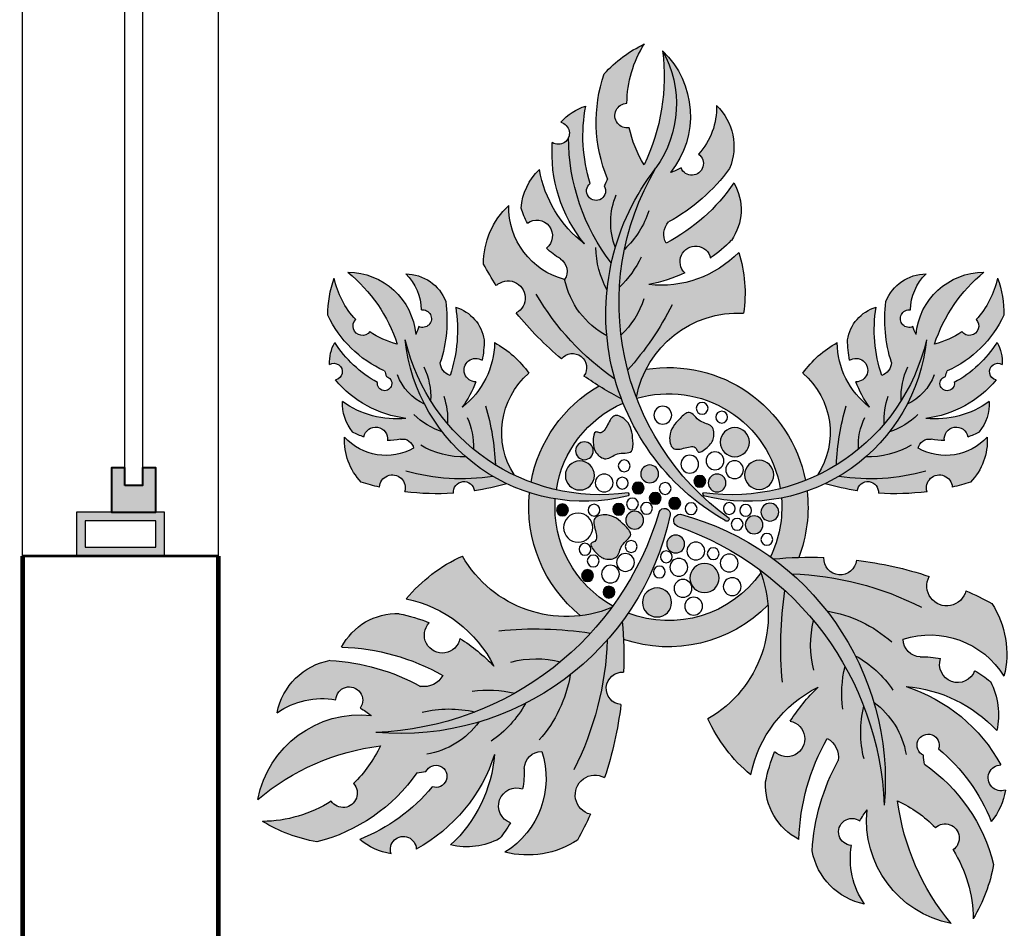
# Model space of a CAD drawing. Header units: feet. Extents: x 109753 to 150441, y 47761 to 75080.
# Drawn here: x 126237.03 to 126282.56, y 49076.53 to 49118.24 of the extents above; entities that cross this region are included whole.
import ezdxf

# ---------------------------------------------------------------- set-up
doc = ezdxf.new("R2010")
doc.units = ezdxf.units.FT
doc.header["$LTSCALE"] = 50
doc.header["$MEASUREMENT"] = 0
doc.header["$PDMODE"] = 3
doc.header["$PDSIZE"] = -10
doc.linetypes.add('ACAD_ISO04W100', pattern=[30, 24, -3, 0, -3])
for name, color, linetype, lineweight in [('DIMENSION', 5, 'Continuous', 15), ('WALL', 1, 'Continuous', 60), ('WINDOW', 197, 'Continuous', 25)]:
    doc.layers.add(name, color=color, linetype=linetype, lineweight=lineweight)
doc.styles.add('TIMES', font='arial.ttf')
doc.dimstyles.new("1-8'", dxfattribs={"dimtxt": 6, "dimasz": 3, "dimexe": 2, "dimexo": 1, "dimgap": 2, "dimtad": 1, "dimdec": 0, "dimzin": 3, "dimdsep": 46, "dimlunit": 4, "dimtxsty": 'TIMES', "dimblk": 'ARCHTICK', "dimcen": 8, "dimdle": 2, "dimclrt": 7, "dimadec": 0, "dimazin": 0, "dimtfac": 1, "dimtdec": 0, "dimtix": 1, "dimtmove": 0, "dimatfit": 3, "dimfxl": 2, "dimfxlon": 1, "dimarcsym": 0})

# ---------------------------------------------------------------- blocks, each defined once
blk = doc.blocks.new('_ArchTick')
at = {"color": 0, "linetype": 'ByBlock', "const_width": 0.15}
blk.add_lwpolyline([(-0.5, -0.5), (0.5, 0.5)], dxfattribs=at)
blk = doc.blocks.new('*D1194')
at = {"layer": 'Defpoints', "color": 0, "transparency": 16777216}
for p in [(126171.155, 49283.392), (126237.155, 49283.392), (126237.155, 49067.274)]:
    blk.add_point(p, dxfattribs=at)
at = {"layer": 'DIMENSION', "color": 0, "lineweight": -2, "transparency": 16777216}
for p, q in [((126171.155, 49065.274), (126171.155, 49285.392)), ((126173.155, 49283.392), (126169.155, 49283.392)), ((126173.155, 49067.274), (126169.155, 49067.274))]:
    blk.add_line(p, q, dxfattribs=at)
at = {"layer": 'DIMENSION', "color": 0, "lineweight": -2, "transparency": 16777216, "xscale": 3, "yscale": 3, "zscale": 3}
for p, rotation in [((126171.155, 49283.392), 90), ((126171.155, 49067.274), 270)]:
    blk.add_blockref('_ArchTick', p, dxfattribs=dict(at, rotation=rotation))
at = {"layer": 'DIMENSION', "color": 7, "transparency": 16777216, "insert": (126166.091, 49175.333), "char_height": 6, "attachment_point": 5, "rotation": 90, "style": 'TIMES'}
blk.add_mtext('18\'-0"', dxfattribs=at)
blk = doc.blocks.new('*D1201')
at = {"layer": 'Defpoints', "color": 0, "transparency": 16777216}
for p in [(126153.155, 49988.747), (126237.155, 49988.747), (126237.155, 49058.274)]:
    blk.add_point(p, dxfattribs=at)
at = {"layer": 'DIMENSION', "color": 0, "lineweight": -2, "transparency": 16777216}
for p, q in [((126153.155, 49056.274), (126153.155, 49990.747)), ((126155.155, 49988.747), (126151.155, 49988.747)), ((126155.155, 49058.274), (126151.155, 49058.274))]:
    blk.add_line(p, q, dxfattribs=at)
at = {"layer": 'DIMENSION', "color": 0, "lineweight": -2, "transparency": 16777216, "xscale": 3, "yscale": 3, "zscale": 3}
for p, rotation in [((126153.155, 49988.747), 90), ((126153.155, 49058.274), 270)]:
    blk.add_blockref('_ArchTick', p, dxfattribs=dict(at, rotation=rotation))
at = {"layer": 'DIMENSION', "color": 7, "transparency": 16777216, "insert": (126148.091, 49523.51), "char_height": 6, "attachment_point": 5, "rotation": 90, "style": 'TIMES'}
blk.add_mtext('77\'-6"', dxfattribs=at)
blk = doc.blocks.new('WIN 4 FRAME')
at = {"true_color": 0x939598}
h = blk.add_hatch(color=252, dxfattribs=at)
h.dxf.hatch_style = 1
h.paths.add_polyline_path([(0, 4.05), (0, 0), (2.025, 0), (2.025, 2.025), (2.025, 2.025), (2.025, 4.05)])
h.paths.add_polyline_path([(1.62, 0.405), (0.405, 0.405), (0.405, 3.645), (1.62, 3.645)], flags=16)
at = {"lineweight": 18}
for points in [[(2.025, 0), (2.025, 4.05), (0, 4.05), (0, 0)], [(0.405, 3.645), (0.405, 0.405), (1.62, 0.405), (1.62, 3.645)]]:
    blk.add_lwpolyline(points, close=True, dxfattribs=at)
blk = doc.blocks.new('WIN IN FRAME 2')
at = {"true_color": 0x939598}
h = blk.add_hatch(color=252, dxfattribs=at)
h.dxf.hatch_style = 1
h.paths.add_polyline_path([(0, 2.025), (0, 0), (2.025, 0), (2.025, 0.607), (1.215, 0.607), (1.215, 1.417), (2.025, 1.417), (2.025, 2.025)])
blk.add_lwpolyline([(1.215, 1.417), (2.025, 1.417), (2.025, 2.025), (0, 2.025), (0, 0), (2.025, 0), (2.025, 0.608), (1.215, 0.607)], close=True)
blk = doc.blocks.new('*U1174')
blk.add_wipeout([(0, -0.2), (144, -0.2), (144, 9.2), (0, 9.2)]).dxf.layer = 'WINDOW'
at = {"layer": 'WINDOW', "color": 35, "lineweight": 5}
for p, q in [((144, 9), (0, 9)), ((144, 0), (0, 0))]:
    blk.add_line(p, q, dxfattribs=at)
at = {"layer": 'WINDOW', "color": 10, "lineweight": 35}
blk.add_line((144, 0), (144, 9), dxfattribs=at)
at = {"layer": 'WINDOW', "lineweight": 9}
blk.add_lwpolyline([(3.24, 3.488), (140.76, 3.488), (140.76, 4.298), (3.24, 4.298)], close=True, dxfattribs=at)
at = {"layer": 'WINDOW', "lineweight": 5, "xscale": -1}
for name, p in [('WIN 4 FRAME', (144, 2.475)), ('WIN IN FRAME 2', (141.975, 2.88))]:
    blk.add_blockref(name, p, dxfattribs=at)
blk = doc.blocks.new('Novo Cashepo')
at = {"lineweight": 5, "ltscale": 0.1}
h = blk.add_hatch(color=75, dxfattribs=at)
h.set_gradient(color1=(108, 164, 86), color2=(79, 120, 63), one_color=1, tint=0.36, name='CYLINDER')
h.paths.add_polyline_path([(0.2827, 0.4266, -0.314907), (0.2643, 0.3891, -0.122145), (0.2167, 0.5593, 0.291545), (0.1604, 0.4626, 0.043027), (0.1756, 0.4118, -1.339402), (0.202, 0.3602, 0.060072), (0.2488, 0.3031, -0.231117), (0.1355, 0.4506, 0.11449), (0.0635, 0.3561, -0.376746), (0.1502, 0.1049, 0.228124), (0.3602, 0.5016, -0.2613), (0.1736, 0.0872, 0.033062), (0.2588, 0.0848, -0.981895), (0.3134, 0.0893, 0.048855), (0.4361, 0.1168, -1.138233), (0.4978, 0.1407, 0.018864), (0.5414, 0.1623, 0.208979), (0.5618, 0.2847, -0.346636), (0.3922, 0.2224, -0.42625), (0.4225, 0.2519, 0.04537), (0.4552, 0.2547, -0.994855), (0.5125, 0.2753, 0.044381), (0.539, 0.2936, 0.18118), (0.5496, 0.3761, -0.18833), (0.3972, 0.3019, 0.191426), (0.5567, 0.4338, -1.174476), (0.5643, 0.4761, 0.140528), (0.5404, 0.529, -0.125367), (0.4517, 0.4068, -2.245001), (0.4262, 0.4175, -0.031976), (0.4282, 0.4328, 0.181425), (0.5443, 0.6013, 0.094503), (0.51, 0.6925, -0.138196), (0.476, 0.5769, -1.074478), (0.4463, 0.5393, -0.088291), (0.3828, 0.4942, -0.144087), (0.473, 0.7006, 0.388768), (0.3315, 0.5094, -0.041945), (0.3192, 0.5282, -1.340573), (0.3051, 0.5692, -0.196063), (0.327, 0.668, 0.307628), (0.2389, 0.5784, 0.111291)])
h = blk.add_hatch(color=75, dxfattribs=at)
h.set_gradient(color1=(108, 164, 86), color2=(102, 154, 81), one_color=1, tint=0.46, name='CYLINDER')
h.paths.add_polyline_path([(-0.0809, 0.1926, 0.033062), (-0.0785, 0.2778, -0.981895), (-0.0829, 0.3324, 0.048855), (-0.1105, 0.4551, -1.138233), (-0.1344, 0.5168, 0.018864), (-0.1559, 0.5604, 0.208979), (-0.2783, 0.5808, -0.346636), (-0.2161, 0.4112, -0.42625), (-0.2455, 0.4415, 0.04537), (-0.2484, 0.4742, -0.994855), (-0.269, 0.5315, 0.044381), (-0.2872, 0.5579, 0.18118), (-0.3697, 0.5686, -0.18833), (-0.2956, 0.4161, 0.191426), (-0.4275, 0.5757, -1.174476), (-0.4698, 0.5832, 0.140528), (-0.5227, 0.5593, -0.125367), (-0.4005, 0.4706, -2.245001), (-0.4112, 0.4452, -0.031976), (-0.4264, 0.4471, 0.181425), (-0.595, 0.5633, 0.094503), (-0.6862, 0.529, -0.138196), (-0.5706, 0.495, -1.074478), (-0.5329, 0.4652, -0.088291), (-0.4878, 0.4018, -0.144087), (-0.6943, 0.4919, 0.388768), (-0.503, 0.3504, -0.041945), (-0.5218, 0.3381, -1.340573), (-0.5628, 0.324, -0.196063), (-0.6617, 0.346, 0.307628), (-0.5721, 0.2579, 0.111291), (-0.4203, 0.3017, -0.314907), (-0.3828, 0.2833, -0.122145), (-0.553, 0.2356, 0.291545), (-0.4562, 0.1793, 0.043027), (-0.4055, 0.1946, -1.339402), (-0.3539, 0.2209, 0.060072), (-0.2968, 0.2677, -0.231117), (-0.4442, 0.1544, 0.11449), (-0.3498, 0.0824, -0.376746), (-0.0985, 0.1691, 0.228124), (-0.4952, 0.3792, -0.2613)])
h = blk.add_hatch(color=35, dxfattribs=at)
h.set_gradient(color1=(166, 115, 84), color2=(109, 75, 55), one_color=1, tint=0.32, name='INVCYLINDER')
h.paths.add_polyline_path([(0.3602, 0.5016, -0.309503), (0.0116, 0.0322, 0.812635), (0.0173, 0.012, 0.364481)])
h = blk.add_hatch(color=35, dxfattribs=at)
h.set_gradient(color1=(166, 115, 84), color2=(109, 75, 55), one_color=1, tint=0.32, name='INVCYLINDER')
h.paths.add_polyline_path([(-0.0186, 0.0079, 0.872708), (-0.0001, 0.0132, 0.378997), (-0.4952, 0.3792, -0.322151)])
h = blk.add_hatch(color=9, dxfattribs=at)
h.set_gradient(color1=(185, 193, 193), color2=(81, 92, 92), one_color=1, tint=0.34, name='CURVED')
h.paths.add_polyline_path([(0.1525, 0.1108, 0.06904), (0.1645, 0.1649, 0.288006), (-0.0787, 0.2226, -0.011646), (-0.0809, 0.1926, -0.009266), (-0.0709, 0.1786, -0.341204)])
h = blk.add_hatch(color=33, dxfattribs=at)
h.set_gradient(color1=(179, 165, 128), color2=(150, 134, 90), one_color=1, tint=0.47)
h.paths.add_polyline_path([(-0.0466, 0.1604, -1), (0.0024, 0.1604, -1)])
h = blk.add_hatch(color=9, dxfattribs=at)
h.set_gradient(color1=(185, 193, 193), color2=(81, 92, 92), one_color=1, tint=0.34, name='CURVED')
h.paths.add_polyline_path([(-0.0966, 0.1665, 0.00155), (-0.0985, 0.1691, 0.067559), (-0.151, 0.1827, 0.253608), (-0.2368, -0.0242, -0.036817), (-0.1935, -0.0138, -0.290631)])
h = blk.add_hatch(color=33, dxfattribs=at)
h.set_gradient(color1=(179, 165, 128), color2=(150, 134, 90), one_color=1, tint=0.47)
h.paths.add_polyline_path([(-0.113, 0.1431, 1), (-0.0932, 0.1431, 1)])
h = blk.add_hatch(color=33, dxfattribs=at)
h.set_gradient(color1=(179, 165, 128), color2=(150, 134, 90), one_color=1, tint=0.47)
h.paths.add_polyline_path([(0.0333, 0.1194, 1), (0.0824, 0.1194, 1)])
h = blk.add_hatch(color=33, dxfattribs=at)
h.set_gradient(color1=(179, 165, 128), color2=(150, 134, 90), one_color=1, tint=0.47)
h.paths.add_polyline_path([(-0.149, 0.1152, 1), (-0.1291, 0.1152, 1)])
h = blk.add_hatch(color=33, dxfattribs=at)
h.set_gradient(color1=(179, 165, 128), color2=(150, 134, 90), one_color=1, tint=0.47)
edge = h.paths.add_edge_path()
edge.add_spline(control_points=[(-0.126, 0.0391), (-0.128, 0.0314), (-0.132, 0.0156), (-0.099, 0.0101), (-0.0817, 0.025), (-0.0594, 0.0483), (-0.0851, 0.062), (-0.0856, 0.0869), (-0.1113, 0.0892), (-0.1235, 0.079), (-0.1379, 0.0613), (-0.1214, 0.0568), (-0.124, 0.0467), (-0.126, 0.0391)], knot_values=[0, 0, 0, 0, 0.020201, 0.040881, 0.075874, 0.093984, 0.117931, 0.138882, 0.158108, 0.177537, 0.194687, 0.200618, 0.219249, 0.219249, 0.219249, 0.219249], degree=3, periodic=0)
h = blk.add_hatch(color=9, dxfattribs=at)
h.set_gradient(color1=(185, 193, 193), color2=(81, 92, 92), one_color=1, tint=0.34, name='CURVED')
h.paths.add_polyline_path([(0.1736, 0.0872, -0.003321), (0.1687, 0.0836, -0.134103), (0.1873, -0.0153, -0.036923), (0.2304, -0.0269, 0.121396), (0.2162, 0.0846, -0.016535)])
h = blk.add_hatch(color=33, dxfattribs=at)
h.set_gradient(color1=(179, 165, 128), color2=(150, 134, 90), one_color=1, tint=0.47)
h.paths.add_polyline_path([(0.0244, 0.0622, 1), (-0.0057, 0.0622, 1)])
h = blk.add_hatch(color=33, dxfattribs=at)
h.set_gradient(color1=(179, 165, 128), color2=(150, 134, 90), one_color=1, tint=0.47)
h.paths.add_polyline_path([(-0.0448, 0.022, 1), (-0.0748, 0.022, 1)])
h = blk.add_hatch(color=33, dxfattribs=at)
h.set_gradient(color1=(179, 165, 128), color2=(150, 134, 90), one_color=1, tint=0.47)
h.paths.add_polyline_path([(0.1562, 0.0298, 1), (0.1262, 0.0298, 1)])
h = blk.add_hatch(color=35, dxfattribs=at)
h.set_gradient(color1=(166, 115, 84), color2=(109, 75, 55), one_color=1, tint=0.32, name='INVCYLINDER')
h.paths.add_polyline_path([(0.0994, 0.0192, 0.726279), (0.0923, 0.0227, 0.000011), (0.0923, 0.0227, 0.454782), (-0.024, -0.5707, -0.387777)])
h = blk.add_hatch(color=33, dxfattribs=at)
h.set_gradient(color1=(179, 165, 128), color2=(150, 134, 90), one_color=1, tint=0.47)
h.paths.add_polyline_path([(0.1828, 0.0084, 1), (0.1527, 0.0084, 1)])
h = blk.add_hatch(color=33, dxfattribs=at)
h.set_gradient(color1=(179, 165, 128), color2=(150, 134, 90), one_color=1, tint=0.47)
h.paths.add_polyline_path([(-0.1713, 0.0047, 1), (-0.1912, 0.0047, 1)])
h = blk.add_hatch(color=33, dxfattribs=at)
h.set_gradient(color1=(179, 165, 128), color2=(150, 134, 90), one_color=1, tint=0.47)
h.paths.add_polyline_path([(-0.0766, 0.0036, 1), (-0.0965, 0.0036, 1)])
h = blk.add_hatch(color=33, dxfattribs=at)
h.set_gradient(color1=(179, 165, 128), color2=(150, 134, 90), one_color=1, tint=0.47)
h.paths.add_polyline_path([(0.0176, -0.0063, 1), (-0.0023, -0.0063, 1)])
h = blk.add_hatch(color=35, dxfattribs=at)
h.set_gradient(color1=(166, 115, 84), color2=(109, 75, 55), one_color=1, tint=0.32, name='INVCYLINDER')
h.paths.add_polyline_path([(-0.0708, -0.0241, 0.529291), (-0.0712, -0.0189, 0.456534), (-0.4459, -0.2817, -0.387777)])
h = blk.add_hatch(color=33, dxfattribs=at)
h.set_gradient(color1=(179, 165, 128), color2=(150, 134, 90), one_color=1, tint=0.47)
h.paths.add_polyline_path([(-0.0152, -0.0149, 1), (-0.0351, -0.0149, 1)])
h = blk.add_hatch(color=35, dxfattribs=at)
h.set_gradient(color1=(166, 115, 84), color2=(109, 75, 55), one_color=1, tint=0.32, name='INVCYLINDER')
h.paths.add_polyline_path([(0.4314, -0.2817, 0.456534), (0.0566, -0.0189, 0.529291), (0.0563, -0.0241, -0.387777)])
h = blk.add_hatch(color=75, dxfattribs=at)
h.set_gradient(color1=(108, 164, 86), color2=(62, 94, 49), one_color=1, tint=0.28, name='CURVED')
h.paths.add_polyline_path([(-0.5633, -0.214, -1.174476), (-0.5734, -0.2402, 0.140528), (-0.5646, -0.277, -0.125367), (-0.4927, -0.2097, -2.245001), (-0.4777, -0.2197, -0.031976), (-0.4809, -0.2292, 0.181425), (-0.5761, -0.3228, 0.094503), (-0.5654, -0.3855, -0.138196), (-0.5293, -0.3156, -1.074478), (-0.5056, -0.2952, -0.088291), (-0.4594, -0.2742, -0.144087), (-0.5427, -0.3952, 0.388768), (-0.4284, -0.2902, -0.041945), (-0.4229, -0.3038, -1.340573), (-0.4189, -0.3318, -0.196063), (-0.4452, -0.3924, 0.307628), (-0.3777, -0.3459, 0.111291), (-0.387, -0.2433, -0.314907), (-0.3706, -0.2216, -0.122145), (-0.3611, -0.3364, 0.291545), (-0.3131, -0.2814, 0.043027), (-0.3166, -0.247, -1.339402), (-0.3271, -0.2108, 0.060072), (-0.35, -0.1684, -0.231117), (-0.2957, -0.2768, 0.11449), (-0.2379, -0.2252, -0.376746), (-0.2623, -0.0537, 0.228124), (-0.4459, -0.2817, -0.2613), (-0.2752, -0.0394, 0.033062), (-0.3295, -0.0274, -0.981895), (-0.365, -0.0235, 0.048855), (-0.4469, -0.026, -1.138233), (-0.4894, -0.0336, 0.018864), (-0.52, -0.042, 0.208979), (-0.5481, -0.1179, -0.346636), (-0.4319, -0.099, -0.42625), (-0.4549, -0.1141, 0.04537), (-0.4762, -0.1119, -0.994855), (-0.5154, -0.118, 0.044381), (-0.5346, -0.1264, 0.18118), (-0.5516, -0.1779, -0.18833), (-0.4449, -0.1493, 0.191426)])
h = blk.add_hatch(color=9, dxfattribs=at)
h.set_gradient(color1=(185, 193, 193), color2=(81, 92, 92), one_color=1, tint=0.34, name='CURVED')
h.paths.add_polyline_path([(-0.1917, -0.0292, 0.03292), (-0.2343, -0.0418, 0.221446), (-0.1198, -0.2039, -0.019377), (-0.0822, -0.1825, -0.005069), (-0.0793, -0.175, -0.256969)])
h = blk.add_hatch(color=33, dxfattribs=at)
h.set_gradient(color1=(179, 165, 128), color2=(150, 134, 90), one_color=1, tint=0.47)
h.paths.add_polyline_path([(-0.1275, -0.0533, 1), (-0.1765, -0.0533, 1)])
h = blk.add_hatch(color=33, dxfattribs=at)
h.set_gradient(color1=(179, 165, 128), color2=(150, 134, 90), one_color=1, tint=0.47)
h.paths.add_polyline_path([(-0.0439, -0.0322, 1), (-0.0638, -0.0322, 1)])
h = blk.add_hatch(color=9, dxfattribs=at)
h.set_gradient(color1=(185, 193, 193), color2=(81, 92, 92), one_color=1, tint=0.34, name='CURVED')
h.paths.add_polyline_path([(0.1853, -0.0311, -0.449638), (-0.0565, -0.1832, 0.000699), (-0.0569, -0.1844, 0.072477), (-0.0408, -0.2319, 0.40511), (0.2276, -0.0448, 0.032975)])
h = blk.add_hatch(color=33, dxfattribs=at)
h.set_gradient(color1=(179, 165, 128), color2=(150, 134, 90), one_color=1, tint=0.47)
h.paths.add_polyline_path([(0.0939, -0.0406, 1), (0.0639, -0.0406, 1)])
h = blk.add_hatch(color=33, dxfattribs=at)
h.set_gradient(color1=(179, 165, 128), color2=(150, 134, 90), one_color=1, tint=0.47)
h.paths.add_polyline_path([(0.1743, -0.0543, 1), (0.1253, -0.0543, 1)])
h = blk.add_hatch(color=75, dxfattribs=at)
h.set_gradient(color1=(108, 164, 86), color2=(154, 193, 138), one_color=1, tint=0.65, name='HEMISPHERICAL')
h.paths.add_polyline_path([(0.4174, -0.099, -0.346636), (0.5336, -0.1179, 0.208979), (0.5055, -0.042, 0.018864), (0.4749, -0.0336, -1.138233), (0.4324, -0.026, 0.048855), (0.3504, -0.0235, -0.981895), (0.3149, -0.0274, 0.033062), (0.2607, -0.0394, -0.2613), (0.4314, -0.2817, 0.228124), (0.2478, -0.0537, -0.376746), (0.2234, -0.2252, 0.11449), (0.2812, -0.2768, -0.231117), (0.3355, -0.1684, 0.060072), (0.3126, -0.2108, -1.339402), (0.3021, -0.247, 0.043027), (0.2986, -0.2814, 0.291545), (0.3466, -0.3364, -0.122145), (0.3561, -0.2216, -0.314907), (0.3725, -0.2433, 0.111291), (0.3632, -0.3459, 0.307628), (0.4307, -0.3924, -0.196063), (0.4044, -0.3318, -1.340573), (0.4084, -0.3038, -0.041945), (0.4139, -0.2902, 0.388768), (0.5282, -0.3952, -0.144087), (0.4449, -0.2742, -0.088291), (0.4911, -0.2952, -1.074478), (0.5148, -0.3156, -0.138196), (0.5509, -0.3855, 0.094503), (0.5616, -0.3228, 0.181425), (0.4664, -0.2292, -0.031976), (0.4632, -0.2197, -2.245001), (0.4782, -0.2097, -0.125367), (0.5501, -0.277, 0.140528), (0.5589, -0.2402, -1.174476), (0.5488, -0.214, 0.191426), (0.4304, -0.1493, -0.18833), (0.5371, -0.1779, 0.18118), (0.5201, -0.1264, 0.044381), (0.5009, -0.118, -0.994855), (0.4617, -0.1119, 0.04537), (0.4404, -0.1141, -0.42625)])
h = blk.add_hatch(color=33, dxfattribs=at)
h.set_gradient(color1=(179, 165, 128), color2=(150, 134, 90), one_color=1, tint=0.47)
h.paths.add_polyline_path([(-0.0194, -0.0559, 1), (-0.0495, -0.0559, 1)])
h = blk.add_hatch(color=33, dxfattribs=at)
h.set_gradient(color1=(179, 165, 128), color2=(150, 134, 90), one_color=1, tint=0.47)
h.paths.add_polyline_path([(0.0597, -0.0435, 1), (0.0398, -0.0435, 1)])
h = blk.add_hatch(color=33, dxfattribs=at)
h.set_gradient(color1=(179, 165, 128), color2=(150, 134, 90), one_color=1, tint=0.47)
h.paths.add_polyline_path([(-0.1294, -0.0948, 1), (-0.1594, -0.0948, 1)])
h = blk.add_hatch(color=33, dxfattribs=at)
h.set_gradient(color1=(179, 165, 128), color2=(150, 134, 90), one_color=1, tint=0.47)
edge = h.paths.add_edge_path()
edge.add_spline(control_points=[(-0.1055, -0.1384), (-0.1019, -0.1456), (-0.0945, -0.16), (-0.0661, -0.1423), (-0.063, -0.1197), (-0.0617, -0.0875), (-0.09, -0.0942), (-0.1068, -0.0758), (-0.1276, -0.0911), (-0.13, -0.1069), (-0.1291, -0.1297), (-0.1137, -0.1221), (-0.1091, -0.1314), (-0.1055, -0.1384)], knot_values=[0, 0, 0, 0, 0.020201, 0.040881, 0.075874, 0.093984, 0.117931, 0.138882, 0.158108, 0.177537, 0.194687, 0.200618, 0.219249, 0.219249, 0.219249, 0.219249], degree=3, periodic=0)
h = blk.add_hatch(color=33, dxfattribs=at)
h.set_gradient(color1=(179, 165, 128), color2=(150, 134, 90), one_color=1, tint=0.47)
edge = h.paths.add_edge_path()
edge.add_spline(control_points=[(0.0251, -0.0997), (0.0173, -0.0977), (0.0016, -0.0937), (-0.004, -0.1268), (0.011, -0.1441), (0.0343, -0.1664), (0.0479, -0.1407), (0.0728, -0.1402), (0.0751, -0.1145), (0.0649, -0.1023), (0.0473, -0.0879), (0.0427, -0.1044), (0.0327, -0.1017), (0.0251, -0.0997)], knot_values=[0, 0, 0, 0, 0.020201, 0.040881, 0.075874, 0.093984, 0.117931, 0.138882, 0.158108, 0.177537, 0.194687, 0.200618, 0.219249, 0.219249, 0.219249, 0.219249], degree=3, periodic=0)
h = blk.add_hatch(color=33, dxfattribs=at)
h.set_gradient(color1=(179, 165, 128), color2=(150, 134, 90), one_color=1, tint=0.47)
h.paths.add_polyline_path([(0.1333, -0.1092, 1), (0.0843, -0.1092, 1)])
h = blk.add_hatch(color=75, dxfattribs=at)
h.set_gradient(color1=(108, 164, 86), color2=(128, 178, 108), one_color=1, tint=0.56, name='CYLINDER')
h.paths.add_polyline_path([(-0.0931, -0.2153, -0.021499), (-0.0822, -0.1825, 0.033062), (-0.1452, -0.2207, -0.981895), (-0.1828, -0.2494, 0.048855), (-0.259, -0.3268, -1.138233), (-0.2927, -0.373, 0.018864), (-0.3143, -0.409, 0.208979), (-0.2718, -0.5074, -0.346636), (-0.1778, -0.383, -0.218356), (-0.1066, -0.288, -0.045186), (-0.0935, -0.2168, -0.00127), (-0.0946, -0.2163, -0.001036)])
h = blk.add_hatch(color=75, dxfattribs=at)
h.set_gradient(color1=(108, 164, 86), color2=(128, 178, 108), one_color=1, tint=0.56, name='CYLINDER')
h.paths.add_polyline_path([(0.1153, -0.4286, 0.11449), (0.1235, -0.3263, -0.376746), (-0.0569, -0.1844, 0.228124), (-0.024, -0.5707, -0.289779), (-0.0128, -0.768, 0.388768), (0.0005, -0.5629, -0.041945), (0.0182, -0.5708, -1.340573), (0.0477, -0.594, -0.196063), (0.0779, -0.676, 0.307628), (0.1, -0.5698, 0.111291), (-0.0028, -0.48, -0.314907), (-0.0069, -0.4442, -0.122145), (0.1072, -0.5455, 0.291545), (0.1029, -0.4489, 0.043027), (0.0681, -0.4192, -1.339402), (0.0248, -0.3941, 0.060072), (-0.0358, -0.3745, -0.231117)])
h = blk.add_hatch(color=75, dxfattribs=at)
h.set_gradient(color1=(108, 164, 86), color2=(128, 178, 108), one_color=1, tint=0.56, name='CYLINDER')
h.paths.add_polyline_path([(-0.186, -0.4185, 0.04537), (-0.2084, -0.4358, -0.994855), (-0.2404, -0.4776, 0.044381), (-0.2511, -0.5032, 0.18118), (-0.2202, -0.5681, -0.18833), (-0.1442, -0.443, 0.191426), (-0.1984, -0.6134, -0.461932), (-0.1711, -0.6221, -0.164855), (-0.099, -0.4106, -0.076989), (-0.1066, -0.288, 0.218356), (-0.1778, -0.383, -0.42625)])
h = blk.add_hatch(color=75, dxfattribs=at)
h.set_gradient(color1=(108, 164, 86), color2=(128, 178, 108), one_color=1, tint=0.56, name='CYLINDER')
h.paths.add_polyline_path([(-0.1111, -0.7292, 0.094503), (-0.0435, -0.7794, -0.138196), (-0.0729, -0.6796, -1.074478), (-0.0689, -0.6383, -0.088291), (-0.0439, -0.5759, -0.144087), (-0.0128, -0.768, 0.289779), (-0.024, -0.5707, -0.111568), (-0.099, -0.4106, 0.164855), (-0.1711, -0.6221, -0.461932), (-0.1841, -0.6476, 0.140528), (-0.142, -0.6749, -0.125367), (-0.1347, -0.5446, -2.245001), (-0.1112, -0.5405, -0.031976), (-0.1055, -0.5525, 0.181425)])
for centre, radius in [((-0.0221, 0.1604), 0.0245), ((0.0395, 0.1667), 0.015), ((-0.1031, 0.1431), 0.00994), ((0.0215, 0.1368), 0.015), ((0.0578, 0.1194), 0.0245), ((0.1044, 0.1338), 0.015), ((-0.1391, 0.1152), 0.00994), ((-0.1006, 0.1127), 0.015), ((-0.0182, 0.1092), 0.00994), ((-0.1296, 0.0906), 0.00994), ((-0.0753, 0.0931), 0.015), ((0.0145, 0.1013), 0.015), ((0.0993, 0.0941), 0.015), ((-0.0066, 0.0836), 0.00994), ((0.0432, 0.0739), 0.015), ((0.0724, 0.0784), 0.00994), ((-0.1435, 0.0709), 0.00994), ((-0.0657, 0.0663), 0.00994), ((0.0093, 0.0622), 0.015), ((-0.155, 0.0346), 0.0245), ((0.1627, 0.0543), 0.00994), ((-0.0598, 0.022), 0.015), ((0.1127, 0.0289), 0.00994), ((0.1412, 0.0298), 0.015), ((0.1678, 0.0084), 0.015), ((-0.1813, 0.0047), 0.00994), ((-0.1282, 0.0051), 0.00994), ((-0.0866, 0.0036), 0.00994), ((-0.0635, -0.0053), 0.00994), ((-0.0398, 0.002), 0.00994), ((0.0077, -0.0063), 0.00994), ((0.0352, 0.0026), 0.00994), ((0.0994, 0.0024), 0.00994), ((0.127, 0.0055), 0.00994), ((-0.0252, -0.0149), 0.00994), ((-0.152, -0.0533), 0.0245), ((-0.1111, -0.0406), 0.015), ((-0.0806, -0.0403), 0.00994), ((-0.0539, -0.0322), 0.00994), ((-0.0085, -0.0314), 0.00994), ((0.0789, -0.0406), 0.015), ((0.1498, -0.0543), 0.0245), ((-0.0345, -0.0559), 0.015), ((0.0498, -0.0435), 0.00994), ((0.1084, -0.0629), 0.015), ((-0.0774, -0.0694), 0.00994), ((0.0329, -0.0722), 0.015), ((0.0754, -0.0779), 0.015), ((-0.1444, -0.0948), 0.015), ((0.1088, -0.1092), 0.0245), ((-0.0125, -0.1547), 0.015), ((0.0867, -0.1514), 0.00994), ((0.0538, -0.1663), 0.00994)]:
    blk.add_circle(centre, radius, dxfattribs=at)
for centre, radius, start, end in [((0.5066, 0.5278), 0.1761, 101.0186, 185.9966), ((0.7787, 0.4442), 0.399, 140.0122, 172.8088), ((0.2879, 0.6951), 0.2222, 327.8752, 359.3481), ((0.2881, 0.557), 0.26, 9.8207, 31.4151), ((0.3489, 0.5584), 0.1118, 101.2825, 169.6799), ((0.4372, 0.5917), 0.134, 145.305, 189.6765), ((0.2616, 0.6719), 0.2914, 304.8613, 345.9935), ((-0.2404, 0.4305), 0.1549, 56.9429, 104.1578), ((-0.4545, 0.479), 0.1053, 98.3059, 130.3029), ((-0.4492, 0.576), 0.0218, 160.6631, 359.0131), ((-0.5622, 0.33), 0.2802, 17.9062, 61.2534), ((-0.3427, 0.4531), 0.1185, 62.1153, 103.1932), ((-0.5278, 0.3974), 0.233, 4.6076, 47.2701), ((-0.3548, 0.4565), 0.1459, 341.9118, 58.3844), ((0.5976, 0.5997), 0.3593, 183.393, 208.7944), ((0.306, 0.5466), 0.0226, 92.4292, 305.5449), ((0.4625, 0.557), 0.024, 227.5673, 55.7919), ((-0.5506, 0.307), 0.26, 99.8207, 121.4151), ((-0.6655, 0.2806), 0.2914, 34.8613, 75.9935), ((-0.6357, 0.2751), 0.3059, 39.7257, 68.3087), ((-0.4269, 0.4422), 0.1813, 29.481, 39.6456), ((-0.7231, 0.2531), 0.6451, 24.1234, 28.4463), ((0.2645, 0.4667), 0.1042, 117.2921, 182.3073), ((0.5836, 0.5703), 0.3671, 181.7055, 209.5612), ((0.2879, 0.6951), 0.2222, 295.3016, 315.484), ((-0.6887, 0.3068), 0.2222, 57.8752, 89.3481), ((-0.2585, 0.5029), 0.0304, 110.1108, 289.5198), ((0.4372, 0.5917), 0.134, 208.2976, 217.9049), ((0.2562, 0.6421), 0.3059, 309.7257, 338.3087), ((0.4601, 0.4609), 0.1053, 8.3059, 40.3029), ((-0.5507, 0.4815), 0.024, 317.5673, 145.7919), ((-0.1264, 0.4844), 0.0334, 103.7865, 298.5822), ((-0.1569, 0.5215), 0.5175, 289.0066, 357.7964), ((-0.1024, 0.4607), 0.4645, 284.942, 5.0453), ((-0.4379, 0.7976), 0.399, 230.0122, 262.8088), ((-0.5214, 0.5256), 0.1761, 191.0186, 275.9966), ((-0.3944, 0.4531), 0.0186, 205.201, 109.1617), ((-0.4269, 0.4422), 0.1813, 359.2754, 10.1496), ((0.5571, 0.4556), 0.0218, 70.6631, 269.0131), ((-0.6887, 0.3068), 0.2222, 25.3016, 45.484), ((-0.7231, 0.2531), 0.6451, 7.0576, 18.2453), ((0.303, 0.2481), 0.2627, 129.608, 155.7334), ((0.3431, 0.4928), 0.2118, 191.5061, 243.5602), ((0.4622, 0.5257), 0.3083, 191.8137, 201.6687), ((-0.4035, 0.5652), 0.1203, 259.0186, 266.3445), ((-0.2163, 0.4404), 0.0293, 181.0153, 270.3634), ((-0.6263, 0.2061), 0.5206, 1.9256, 26.9542), ((0.1964, 0.3899), 0.0302, 280.5489, 133.5686), ((0.2467, 0.421), 0.0364, 298.8789, 8.7972), ((0.5076, 0.3784), 0.1869, 165.9423, 193.4167), ((0.311, 0.5686), 0.2802, 287.9062, 331.2534), ((0.4341, 0.4007), 0.0186, 115.201, 19.1617), ((0.5463, 0.4099), 0.1203, 169.0186, 176.3445), ((-0.4326, 0.2811), 0.1367, 36.1411, 80.3873), ((0.2622, 0.4389), 0.1367, 306.1411, 350.3873), ((-0.4031, 0.2432), 0.1817, 28.6905, 56.0246), ((-0.3847, 0.2462), 0.2195, 9.4944, 41.5537), ((-0.4544, -0.0835), 0.4645, 12.0191, 95.0453), ((-0.5151, -0.138), 0.5175, 16.3708, 87.7964), ((0.3785, 0.5342), 0.233, 274.6076, 317.2701), ((0.4342, 0.349), 0.1185, 332.1153, 13.1932), ((-0.0362, 0.1811), 0.2014, 337.7465, 60.3213), ((0.4622, 0.5257), 0.3083, 212.4488, 226.1997), ((-0.5854, 0.4562), 0.134, 235.305, 279.6765), ((-0.5521, 0.3678), 0.1118, 191.2825, 259.6799), ((-0.5402, 0.325), 0.0226, 182.4292, 35.5449), ((-0.5854, 0.4562), 0.134, 298.2976, 307.9049), ((-0.372, 0.5266), 0.1869, 255.9423, 283.4167), ((0.4824, 0.3139), 0.1936, 172.3137, 193.7119), ((-0.0802, 0.3051), 0.0274, 95.6708, 273.5772), ((-0.5933, 0.6166), 0.3593, 273.393, 298.7944), ((-0.4147, 0.2657), 0.0364, 28.8789, 98.7972), ((-0.3076, 0.5014), 0.1936, 262.3137, 283.7119), ((0.2242, 0.4094), 0.1817, 298.6905, 326.0246), ((0.8078, 0.234), 0.6217, 174.4084, 188.6615), ((0.4375, 0.3611), 0.1459, 251.9118, 328.3844), ((0.4839, 0.2649), 0.0304, 20.1108, 199.5198), ((0.4233, 0.4332), 0.1813, 299.481, 309.6456), ((0.4116, 0.2468), 0.1549, 326.9429, 14.1578), ((-0.5639, 0.6026), 0.3671, 271.7055, 299.5612), ((-0.4865, 0.362), 0.2118, 281.5061, 333.5602), ((-0.5193, 0.4811), 0.3083, 302.4488, 316.1997), ((-0.7231, 0.2531), 0.6451, 354.6159, 2.1904), ((0.4075, 0.2318), 0.1711, 165.544, 193.8081), ((-0.2254, 0.4264), 0.1711, 255.544, 283.8081), ((0.4215, 0.2226), 0.0293, 91.0153, 180.3634), ((0.4233, 0.4332), 0.1813, 269.2754, 280.1496), ((-0.4604, 0.2834), 0.1042, 207.2921, 272.3073), ((-0.3836, 0.2154), 0.0302, 10.5489, 223.5686), ((-0.003, 0.0001), 0.235, 44.5248, 108.7916), ((0.2272, 0.3911), 0.2195, 279.4944, 311.5537), ((-0.2276, 0.8267), 0.6217, 264.4084, 278.6615), ((-0.5193, 0.4811), 0.3083, 281.8137, 291.6687), ((-0.1748, -0.0173), 0.2014, 67.7465, 150.3213), ((-0.003, 0.0001), 0.1909, 35.4554, 110.8148), ((-0.003, 0.0001), 0.235, 129.0122, 185.9347), ((0.1872, 0.6326), 0.5206, 271.9256, 296.9542), ((-0.2418, 0.3219), 0.2627, 219.608, 245.7334), ((-0.003, 0.0001), 0.1909, 119.3518, 184.1737), ((0.4654, 0.1328), 0.0334, 13.7865, 208.5822), ((0.2342, 0.7294), 0.6451, 294.1234, 298.4463), ((0.2862, 0.0866), 0.0274, 5.6708, 183.5772), ((0.2342, 0.7294), 0.6451, 277.0576, 288.2453), ((-0.003, 0.0001), 0.1909, 355.3819, 25.9338), ((0.2342, 0.7294), 0.6451, 264.6159, 272.1904), ((-0.003, 0.0001), 0.235, 353.3979, 21.0844), ((0.2929, -0.3247), 0.4012, 120.0005, 217.8213), ((0.3609, -0.3433), 0.447, 125.7916, 210.5723), ((0.0166, 0.0227), 0.0107, 117.5535, 273.9476), ((0.0953, 0.0198), 0.00417, 352.069, 136.0321), ((-0.0097, 0.0118), 0.00971, 203.8853, 8.3312), ((-0.1446, -0.3127), 0.3029, 76.2995, 174.1203), ((0.1301, -0.3127), 0.3029, 5.8797, 103.7005), ((-0.4677, -0.0325), 0.0217, 182.8615, 17.6572), ((-0.3933, -0.4432), 0.4207, 86.1325, 97.3203), ((-0.1172, -0.3583), 0.3375, 82.0906, 166.8713), ((-0.3472, -0.0251), 0.0179, 174.7458, 352.6522), ((-0.3933, -0.4432), 0.4207, 73.6909, 81.2654), ((-0.003, 0.0001), 0.1909, 188.82, 246.4657), ((-0.0727, -0.0216), 0.00315, 308.368, 92.3311), ((-0.003, 0.0001), 0.1909, 253.7485, 350.5904), ((0.0582, -0.0216), 0.00315, 87.6689, 231.632), ((0.1027, -0.3583), 0.3375, 13.1287, 97.9094), ((0.3788, -0.4432), 0.4207, 98.7346, 106.3091), ((0.3327, -0.0251), 0.0179, 187.3478, 5.2542), ((0.3788, -0.4432), 0.4207, 82.6797, 93.8675), ((0.4531, -0.0325), 0.0217, 162.3428, 357.1385), ((-0.4473, -0.1122), 0.101, 136.0179, 183.2328), ((-0.3933, -0.4432), 0.4207, 103.1984, 107.5212), ((-0.3513, -0.387), 0.3395, 81.0006, 106.0292), ((-0.003, 0.0001), 0.235, 190.2712, 240.2168), ((-0.003, 0.0001), 0.235, 260.7676, 348.9809), ((0.3368, -0.387), 0.3395, 73.9708, 98.9994), ((0.3788, -0.4432), 0.4207, 72.4788, 76.8016), ((0.4328, -0.1122), 0.101, 356.7672, 43.9821), ((-0.1524, -0.1255), 0.1313, 146.8215, 229.3963), ((0.1379, -0.1255), 0.1313, 310.6037, 33.1785), ((-0.6994, -0.055), 0.4054, 343.4834, 357.7365), ((0.6849, -0.055), 0.4054, 182.2635, 196.5166), ((-0.478, -0.1822), 0.0952, 60.9868, 137.4594), ((-0.4506, -0.0955), 0.0191, 260.0903, 349.4383), ((-0.3471, -0.2274), 0.1431, 88.5693, 120.6287), ((-0.4428, -0.1031), 0.1116, 334.6189, 2.8831), ((0.4283, -0.1031), 0.1116, 177.1169, 205.3811), ((0.3325, -0.2274), 0.1431, 59.3713, 91.4307), ((0.4635, -0.1822), 0.0952, 42.5406, 119.0132), ((0.4361, -0.0955), 0.0191, 190.5617, 279.9097), ((-0.4958, -0.1149), 0.0199, 189.1858, 8.5947), ((-0.4778, -0.2301), 0.1183, 78.3504, 89.2246), ((0.4633, -0.2301), 0.1183, 90.7754, 101.6496), ((0.4813, -0.1149), 0.0199, 171.4053, 350.8142), ((-0.4744, -0.1749), 0.0773, 141.1903, 182.2681), ((-0.4778, -0.2301), 0.1183, 108.5559, 118.7205), ((-0.3474, -0.2395), 0.1185, 107.7654, 135.0996), ((0.3329, -0.2395), 0.1185, 44.9004, 72.2346), ((0.4633, -0.2301), 0.1183, 61.2795, 71.4441), ((0.4599, -0.1749), 0.0773, 357.7319, 38.8097), ((-0.4227, -0.3307), 0.1827, 96.9812, 140.3284), ((-0.4616, -0.3003), 0.1519, 83.6826, 126.345), ((-0.5009, -0.1464), 0.1263, 341.3887, 2.7869), ((0.4864, -0.1464), 0.1263, 177.2131, 198.6113), ((0.4471, -0.3003), 0.1519, 53.655, 96.3174), ((0.4082, -0.3307), 0.1827, 39.6716, 83.0188), ((-0.3754, -0.2537), 0.0892, 115.216, 159.4623), ((-0.525, -0.1846), 0.1219, 335.0173, 2.4916), ((-0.5141, -0.2845), 0.2011, 21.5237, 35.2746), ((-0.4338, -0.2782), 0.1381, 0.581, 52.6352), ((0.1741, -0.6772), 0.5572, 117.3918, 124.9664), ((0.4193, -0.2782), 0.1381, 127.3648, 179.419), ((0.4996, -0.2845), 0.2011, 144.7254, 158.4763), ((0.5105, -0.1846), 0.1219, 177.5084, 204.9827), ((0.3608, -0.2537), 0.0892, 20.5377, 64.784), ((-0.4807, -0.208), 0.0121, 284.2759, 188.2367), ((0.1141, -0.1526), 0.1739, 190.5225, 273.0973), ((0.4662, -0.208), 0.0121, 351.7633, 255.7241), ((-0.5662, -0.2279), 0.0142, 239.7381, 78.088), ((-0.3966, -0.3845), 0.1995, 118.8007, 147.3836), ((-0.3272, -0.2305), 0.0197, 89.6239, 302.6435), ((0.1629, -0.585), 0.4497, 124.7016, 149.7302), ((-0.003, 0.0001), 0.235, 247.0716, 247.3627), ((0.3127, -0.2305), 0.0197, 237.3565, 90.3761), ((0.3821, -0.3845), 0.1995, 32.6164, 61.1993), ((0.5517, -0.2279), 0.0142, 101.912, 300.2619), ((-0.4038, -0.4029), 0.19, 113.9363, 155.0685), ((-0.5537, -0.2), 0.0785, 338.0936, 345.4195), ((-0.3633, -0.2442), 0.0238, 107.9539, 177.8722), ((-0.5974, -0.2981), 0.2394, 350.7805, 18.6362), ((-0.3779, -0.1265), 0.1713, 298.683, 324.8084), ((-0.1643, -0.2347), 0.0237, 218.4468, 36.3532), ((-0.4741, -0.5856), 0.5369, 27.1843, 41.4375), ((0.3634, -0.1265), 0.1713, 215.1916, 241.317), ((0.5829, -0.2981), 0.2394, 161.3638, 189.2195), ((0.3487, -0.2442), 0.0238, 2.1278, 72.0461), ((0.5392, -0.2), 0.0785, 194.5805, 201.9064), ((0.3893, -0.4029), 0.19, 24.9315, 66.0637), ((-0.5048, -0.2433), 0.0687, 177.3808, 209.3779), ((-0.61, -0.3152), 0.2343, 352.4679, 17.8694), ((-0.5141, -0.2845), 0.2011, 0.8887, 10.7437), ((0.1741, -0.6772), 0.5572, 129.8335, 141.0213), ((0.4996, -0.2845), 0.2011, 169.2563, 179.1113), ((0.5955, -0.3152), 0.2343, 162.1306, 187.5321), ((0.4903, -0.2433), 0.0687, 330.6221, 2.6192), ((-0.7067, -0.1933), 0.2602, 309.0872, 341.8838), ((-0.4235, -0.4145), 0.1449, 104.3766, 124.559), ((-0.3803, -0.2712), 0.0679, 286.3671, 351.3823), ((0.3657, -0.2712), 0.0679, 188.6177, 253.6329), ((0.4089, -0.4145), 0.1449, 55.441, 75.6234), ((0.6922, -0.1933), 0.2602, 198.1162, 230.9128), ((-0.5429, -0.2804), 0.1149, 270.0936, 355.0715), ((-0.5182, -0.3046), 0.0157, 36.6423, 224.8669), ((-0.5063, -0.3299), 0.0874, 17.3725, 26.9799), ((-0.0386, -0.4131), 0.1424, 118.5185, 167.7887), ((-0.1845, -0.3969), 0.1478, 18.3199, 46.584), ((0.4918, -0.3299), 0.0874, 153.0201, 162.6275), ((0.5283, -0.2804), 0.1149, 184.9285, 269.9064), ((0.5037, -0.3046), 0.0157, 315.1331, 143.3577), ((-0.4235, -0.4145), 0.1449, 136.9502, 168.4231), ((-0.4167, -0.3172), 0.0148, 261.5041, 114.6198), ((0.4022, -0.3172), 0.0148, 65.3802, 278.4959), ((0.4089, -0.4145), 0.1449, 11.5769, 43.0498), ((-0.4065, -0.3261), 0.1696, 178.8957, 200.49), ((-0.5063, -0.3299), 0.0874, 314.38, 358.7514), ((-0.2728, -0.352), 0.0288, 226.5625, 61.3582), ((-0.1009, -0.3599), 0.2269, 342.384, 8.5094), ((0.4918, -0.3299), 0.0874, 181.2486, 225.62), ((0.392, -0.3261), 0.1696, 339.51, 1.1043), ((-0.4456, -0.3195), 0.0729, 270.3575, 338.7549), ((0.4311, -0.3195), 0.0729, 201.2451, 269.6425), ((0.0317, -0.4402), 0.157, 151.4664, 178.8006), ((0.1741, -0.6772), 0.5572, 146.8994, 151.2222), ((-0.1458, -0.5049), 0.126, 104.6878, 181.1604), ((-0.1989, -0.3968), 0.0253, 303.7913, 33.1393), ((-0.2005, -0.4916), 0.1673, 25.0896, 46.4879), ((-0.0156, -0.5563), 0.183, 44.282, 96.3362), ((-0.0868, -0.6359), 0.2663, 65.2247, 78.9756), ((0.0427, -0.413), 0.0261, 133.3249, 346.3445), ((-0.1805, -0.4097), 0.1338, 179.7189, 226.9338), ((0.177, -0.6228), 0.3482, 142.4479, 179.8931), ((-0.1018, -0.5505), 0.1566, 122.0514, 132.9256), ((-0.1886, -0.5502), 0.1614, 18.7183, 46.1926), ((-0.0868, -0.6359), 0.2663, 44.5897, 54.4447), ((-0.2245, -0.4566), 0.0263, 232.8868, 52.2957), ((-0.022, -0.6029), 0.2012, 127.3836, 170.046), ((0.043, -0.5963), 0.242, 140.6821, 184.0293), ((0.0179, -0.4793), 0.1181, 158.917, 203.1632), ((0.0208, -0.4591), 0.0315, 151.6549, 221.5732), ((-0.1541, -0.725), 0.3171, 34.4815, 62.3371), ((0.0293, -0.5006), 0.09, 330.0681, 35.0833), ((-0.1018, -0.5505), 0.1566, 152.2569, 162.4215), ((-0.1505, -0.753), 0.3104, 36.1689, 61.5704), ((-0.1491, -0.4945), 0.1024, 184.8913, 225.9691), ((-0.1248, -0.532), 0.016, 327.9769, 231.9376), ((0.1173, -0.6241), 0.2642, 162.5017, 191.0846), ((-0.202, -0.5911), 0.1039, 21.7946, 29.1205), ((0.1272, -0.6483), 0.2517, 157.6373, 198.7695), ((-0.1181, -0.6582), 0.1521, 313.7946, 38.7725), ((-0.0378, -0.6722), 0.1158, 61.0735, 70.6809), ((0.0364, -0.578), 0.0195, 305.2051, 158.3208), ((0.119, -0.6774), 0.1919, 148.0776, 168.26), ((-0.3547, -0.7247), 0.3446, 352.7882, 25.5848), ((-0.1743, -0.6782), 0.1848, 330.9322, 35.574), ((0.0108, -0.6067), 0.0965, 314.0585, 22.4559), ((-0.0378, -0.6722), 0.1158, 358.081, 42.4524), ((-0.1885, -0.6293), 0.0188, 283.4391, 121.789), ((-0.1155, -0.5878), 0.091, 221.0818, 253.0788), ((-0.0723, -0.6588), 0.0208, 80.3433, 268.5678), ((0.119, -0.6774), 0.1919, 180.6511, 212.1241), ((0.0543, -0.5772), 0.2246, 222.5967, 244.191)]:
    blk.add_arc(centre, radius, start, end, dxfattribs=at)
for points in [[(-0.126, 0.0391), (-0.1267, 0.0189), (-0.1068, 0.0132), (-0.0765, 0.0308), (-0.0665, 0.0459), (-0.0812, 0.0648), (-0.0902, 0.0837), (-0.1092, 0.087), (-0.1253, 0.0762), (-0.1324, 0.0606), (-0.1271, 0.0577), (-0.126, 0.0391)], [(-0.1055, -0.1384), (-0.0926, -0.154), (-0.074, -0.1451), (-0.0628, -0.1119), (-0.0654, -0.094), (-0.0889, -0.0895), (-0.1082, -0.0813), (-0.1246, -0.0913), (-0.1295, -0.1101), (-0.1244, -0.1265), (-0.1187, -0.1252), (-0.1055, -0.1384)], [(0.0251, -0.0997), (0.0049, -0.0991), (-0.0008, -0.119), (0.0167, -0.1493), (0.0318, -0.1592), (0.0508, -0.1446), (0.0697, -0.1356), (0.073, -0.1166), (0.0621, -0.1005), (0.0465, -0.0934), (0.0437, -0.0986), (0.0251, -0.0997)]]:
    blk.add_spline(points, degree=3, dxfattribs=at)
blk = doc.blocks.new('*D1249')
at = {"layer": 'Defpoints', "color": 0, "transparency": 16777216}
for p in [(126236.955, 49093.611), (126189.155, 49076.274), (126237.155, 49076.274)]:
    blk.add_point(p, dxfattribs=at)
at = {"layer": 'DIMENSION', "color": 0, "lineweight": -2, "transparency": 16777216}
for p, q in [((126191.155, 49093.611), (126187.155, 49093.611)), ((126189.155, 49093.611), (126189.155, 49076.274)), ((126191.155, 49076.274), (126187.155, 49076.274))]:
    blk.add_line(p, q, dxfattribs=at)
at = {"layer": 'DIMENSION', "color": 7, "transparency": 16777216, "insert": (126184.091, 49084.943), "char_height": 6, "attachment_point": 5, "rotation": 90, "style": 'TIMES'}
blk.add_mtext('1\'-5"', dxfattribs=at)

msp = doc.modelspace()

# ---------------------------------------------------------------- linework, layer by layer
at = {"linetype": 'ACAD_ISO04W100', "ltscale": 3}
msp.add_line((126246.155, 48956.274), (126246.155, 50078.747), dxfattribs=at)
at = {"layer": 'WALL'}
msp.add_line((126246.155, 49067.274), (126246.155, 49274.392), dxfattribs=at)
msp.add_lwpolyline([(126762.073, 49796.688), (126762.073, 49979.747), (126969.155, 49979.747), (126969.155, 49952.217), (126987.155, 49952.217), (126987.155, 49961.217), (126978.155, 49961.217), (126978.155, 49988.747), (126237.155, 49988.747), (126237.155, 49058.274), (126397.93, 49058.274)], dxfattribs=at)

# ---------------------------------------------------------------- block references
at = {"xscale": -27.28414097021405, "yscale": 27.28414097021405, "zscale": 27.284140970214, "rotation": 180}
msp.add_blockref('Novo Cashepo', (126266.903, 49095.863), dxfattribs=at)

# ---------------------------------------------------------------- dimensions: what is measured, and where the dimension line sits
at = {"layer": 'DIMENSION'}
for base, p1, p2, picture, middle in [((126153.155, 49988.747), (126237.155, 49058.274), (126237.155, 49988.747), '*D1201', (126148.091, 49523.51)), ((126171.155, 49283.392), (126237.155, 49067.274), (126237.155, 49283.392), '*D1194', (126166.091, 49175.333)), ((126189.155, 49076.274), (126236.955, 49093.611), (126237.155, 49076.274), '*D1249', (126184.091, 49084.943))]:
    dim = msp.add_linear_dim(base=base, p1=p1, p2=p2, angle=90, dimstyle="1-8'", dxfattribs=at)
    dim.commit()
    dim.dimension.update_dxf_attribs({"geometry": picture, "text_midpoint": middle})

# ---------------------------------------------------------------- next in the draw order: block references
at = {"layer": 'WINDOW', "xscale": -1, "rotation": 90}
msp.add_blockref('*U1174', (126246.155, 49237.611), dxfattribs=at)

doc.saveas('drawing.dxf')
